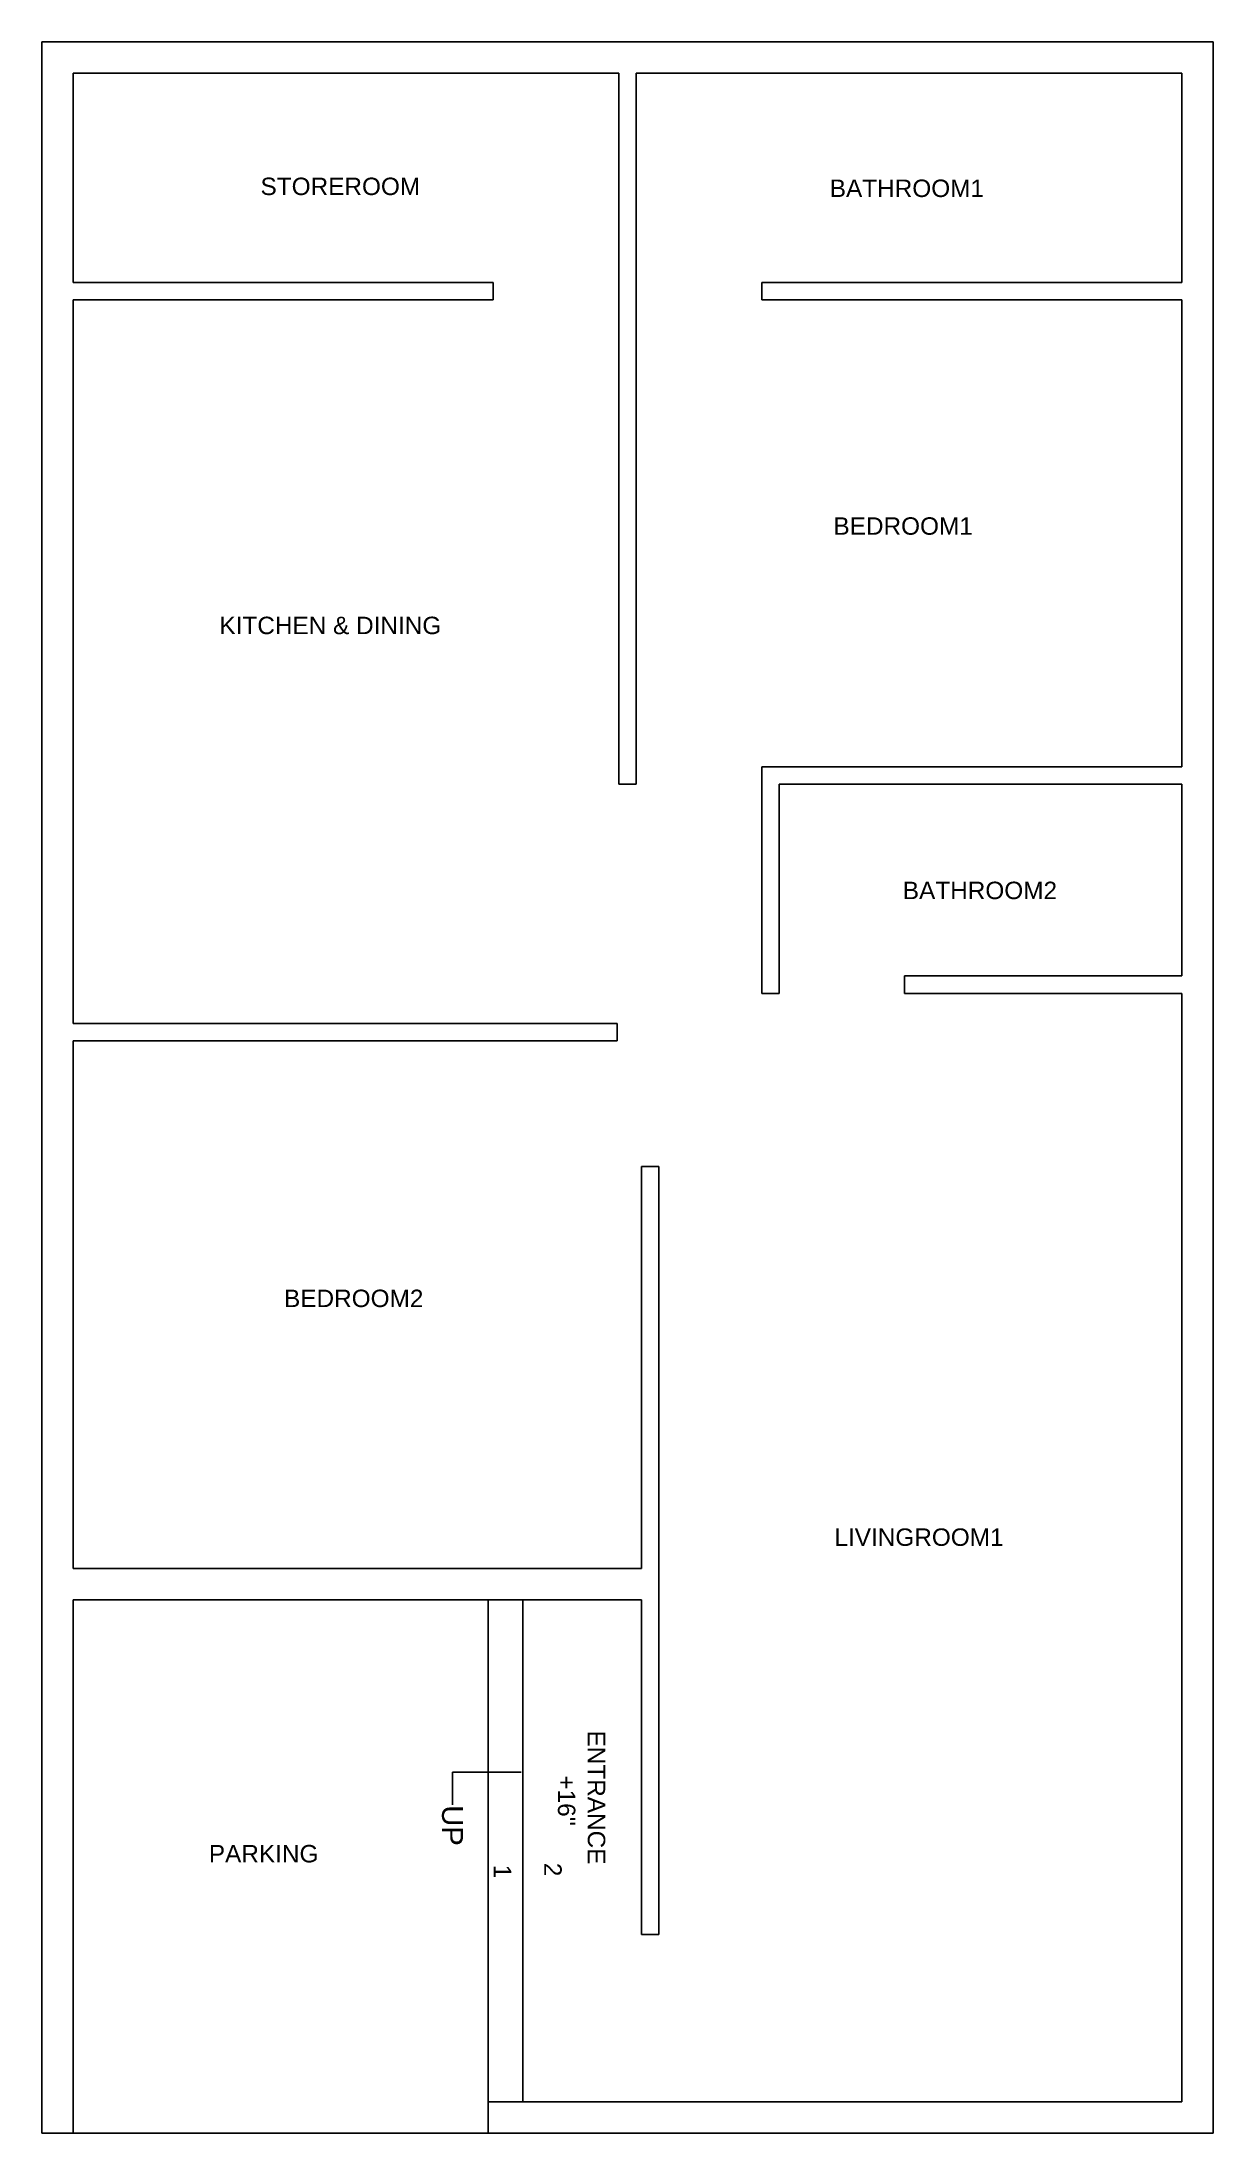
# Model space of a CAD drawing. Header units: feet. Extents: x 602 to 938, y -574 to 26.
import ezdxf
from ezdxf import colors
from ezdxf.entities.mleader import LeaderData, LeaderLine
from ezdxf.math import Vec2, Vec3

# ---------------------------------------------------------------- set-up
doc = ezdxf.new("R2010")
doc.units = ezdxf.units.FT
doc.header["$MEASUREMENT"] = 0
for name, color, linetype in [('BathRoom1', 7, 'Continuous'), ('BathRoom2', 7, 'Continuous'), ('BedRoom1', 7, 'Continuous'), ('BedRoom2', 7, 'Continuous'), ('Boundary', 7, 'Continuous'), ('Entrance_Staircase', 7, 'Continuous'), ('Kitchen & Dining', 7, 'Continuous'), ('LivingRoom1', 7, 'Continuous'), ('Parking', 7, 'Continuous')]:
    doc.layers.add(name, color=color, linetype=linetype)
doc.layers.add('StoreRoom', color=7, linetype='Continuous', plot=False)
doc.styles.get("Standard").update_dxf_attribs({"font": 'arial.ttf'})

msp = doc.modelspace()

# ---------------------------------------------------------------- linework, layer by layer
at = {"layer": 'BathRoom1'}
for p, q in [((772.77, 17.31), (929.27, 17.31)), ((772.77, 17.31), (772.77, -47.69)), ((929.27, 17.31), (929.27, -42.69)), ((808.77, -42.69), (929.27, -42.69)), ((808.77, -42.69), (808.77, -47.69))]:
    msp.add_line(p, q, dxfattribs=at)
at = {"layer": 'BathRoom2'}
for p, q in [((808.77, -181.69), (808.77, -246.69)), ((813.77, -186.69), (813.77, -246.69)), ((813.77, -186.69), (929.27, -186.69)), ((929.27, -186.69), (929.27, -241.69)), ((849.77, -241.69), (929.27, -241.69)), ((849.77, -241.69), (849.77, -246.69)), ((808.77, -246.69), (813.77, -246.69))]:
    msp.add_line(p, q, dxfattribs=at)
at = {"layer": 'BedRoom1'}
for p, q in [((772.77, -47.69), (772.77, -186.69)), ((808.77, -47.69), (929.27, -47.69)), ((929.27, -47.69), (929.27, -181.69)), ((808.77, -181.69), (929.27, -181.69))]:
    msp.add_line(p, q, dxfattribs=at)
at = {"layer": 'BedRoom2'}
for p, q in [((767.27, -260.34), (611.27, -260.34)), ((611.27, -260.34), (611.27, -411.69)), ((774.27, -411.69), (774.27, -296.34)), ((779.27, -296.34), (774.27, -296.34)), ((611.27, -411.69), (774.27, -411.69))]:
    msp.add_line(p, q, dxfattribs=at)
at = {"layer": 'Boundary'}
for p, q in [((602.27, 26.31), (938.27, 26.31)), ((602.27, 26.31), (602.27, -573.69)), ((938.27, 26.31), (938.27, -573.69)), ((730.27, -564.69), (730.27, -573.69)), ((602.27, -573.69), (611.27, -573.69)), ((730.27, -573.69), (938.27, -573.69))]:
    msp.add_line(p, q, dxfattribs=at)
at = {"layer": 'Entrance_Staircase'}
for p, q in [((730.27, -420.69), (730.27, -564.69)), ((730.27, -420.69), (774.27, -420.69)), ((740.27, -420.69), (740.27, -564.69)), ((774.27, -420.69), (774.27, -516.69)), ((730.27, -564.69), (770.27, -564.69))]:
    msp.add_line(p, q, dxfattribs=at)
at = {"layer": 'Kitchen & Dining'}
for p, q in [((611.27, -47.69), (731.77, -47.69)), ((611.27, -47.69), (611.27, -255.34)), ((767.77, -47.69), (767.77, -186.69)), ((767.77, -186.69), (772.77, -186.69)), ((767.27, -255.34), (611.27, -255.34)), ((767.27, -260.34), (767.27, -255.34))]:
    msp.add_line(p, q, dxfattribs=at)
at = {"layer": 'LivingRoom1'}
for p, q in [((849.77, -246.69), (929.27, -246.69)), ((929.27, -246.69), (929.27, -564.69)), ((779.27, -296.34), (779.27, -516.69)), ((774.27, -516.69), (779.27, -516.69)), ((770.27, -564.69), (929.27, -564.69))]:
    msp.add_line(p, q, dxfattribs=at)
at = {"layer": 'Parking'}
for p, q in [((611.27, -420.69), (611.27, -573.69)), ((611.27, -420.69), (730.27, -420.69)), ((611.27, -573.69), (730.27, -573.69))]:
    msp.add_line(p, q, dxfattribs=at)
at = {"layer": 'StoreRoom'}
for p, q in [((611.27, 17.31), (767.77, 17.31)), ((611.27, 17.31), (611.27, -42.69)), ((767.77, 17.31), (767.77, -47.69)), ((611.27, -42.69), (731.77, -42.69)), ((731.77, -42.69), (731.77, -47.69))]:
    msp.add_line(p, q, dxfattribs=at)

# ---------------------------------------------------------------- texts
at = {"layer": 'BathRoom1', "insert": (828.3, -13.21), "char_height": 5, "width": 33.9424, "attachment_point": 1}
msp.add_mtext('BATHROOM1', dxfattribs=at)
at = {"layer": 'BathRoom2', "insert": (849.25, -214.64), "char_height": 5, "width": 46.8605, "attachment_point": 1}
msp.add_mtext('BATHROOM2', dxfattribs=at)
at = {"layer": 'BedRoom1', "insert": (829.35, -110.1), "char_height": 5, "width": 33.9424, "attachment_point": 1}
msp.add_mtext('BEDROOM1', dxfattribs=at)
at = {"layer": 'BedRoom2', "insert": (671.75, -331.68), "char_height": 5, "width": 33.9424, "attachment_point": 1}
msp.add_mtext('BEDROOM2', dxfattribs=at)
at = {"layer": 'Entrance_Staircase', "char_height": 5, "attachment_point": 1, "rotation": 270}
for s, insert, width in [('ENTRANCE', (763.89, -458.17), 33.9424), ("+16''", (755.32, -471.05), 33.9424), ('1', (736.93, -496.66), 4.2491), ('2', (751.39, -496.12), 4.2491)]:
    msp.add_mtext(s, dxfattribs=dict(at, insert=insert, width=width))
at = {"layer": 'Kitchen & Dining', "insert": (653.22, -138.62), "char_height": 5, "width": 64.2393, "attachment_point": 1}
msp.add_mtext('KITCHEN & DINING', dxfattribs=at)
at = {"layer": 'LivingRoom1', "insert": (829.64, -400.19), "char_height": 5, "width": 33.9424, "attachment_point": 1}
msp.add_mtext('LIVINGROOM1', dxfattribs=at)
at = {"layer": 'Parking', "insert": (650.18, -491), "char_height": 5, "width": 33.9424, "attachment_point": 1}
msp.add_mtext('PARKING', dxfattribs=at)
at = {"layer": 'StoreRoom', "insert": (665.01, -12.65), "char_height": 5, "width": 33.9424, "attachment_point": 1}
msp.add_mtext('STOREROOM', dxfattribs=at)

# ---------------------------------------------------------------- leaders
at = {"layer": 'Entrance_Staircase'}
ml = msp.add_multileader_mtext('Standard', dxfattribs=at)
ml.set_content('UP', color=256)
ml.set_leader_properties()
ml.build(insert=Vec2(0, 0))
ml.multileader.update_dxf_attribs({"dogleg_length": 0.36, "arrow_head_size": 0.18})
ctx = ml.context
ctx.base_point, ctx.char_height, ctx.arrow_head_size, ctx.landing_gap_size, ctx.plane_origin, ctx.plane_x_axis, ctx.plane_y_axis = Vec3(720.03, -479.51), 6, 0.18, 0.09, Vec3(729.42, -470.15), Vec3(0, -1), Vec3(1, 0)
notes = []
notes.append((ctx, [(0, (1, 1, 0), (720.03, -470.15), (0, -1), 9.36, [(0, [(739.93, -470.15)], 0, [])])]))
ctx.mtext.insert, ctx.mtext.text_direction, ctx.mtext.rotation, ctx.mtext.flow_direction = Vec3(723.08, -479.6), Vec3(0, -1), 4.712389, 5
for ctx, leaders in notes:
    for number, flags, end, landing, length, lines in leaders:
        leader = LeaderData()
        leader.index, (leader.has_last_leader_line, leader.has_dogleg_vector, leader.attachment_direction) = number, flags
        leader.last_leader_point, leader.dogleg_vector, leader.dogleg_length = Vec3(end), Vec3(landing), length
        for number, points, colour, breaks in lines:
            line = LeaderLine()
            line.index, line.vertices, line.color, line.breaks = number, Vec3.list(points), colors.encode_raw_color(colour), breaks
            leader.lines.append(line)
        ctx.leaders.append(leader)

doc.saveas('drawing.dxf')
